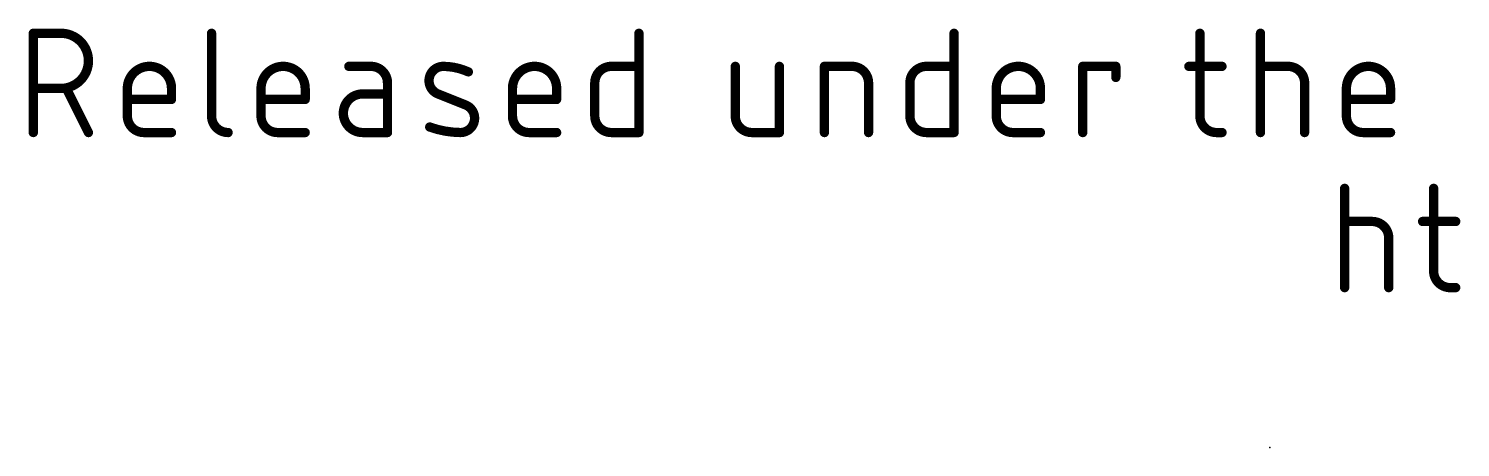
# Model space of a CAD drawing. Extents: x -29.2 to 57.4, y -24.7 to 35.4.
# Drawn here: x -29.21 to -5.77, y -24.13 to -17.27 of the extents above; entities that cross this region are included whole.
import ezdxf

# ---------------------------------------------------------------- set-up
doc = ezdxf.new("R2010")
doc.units = 0
doc.layers.add('23', color=53, linetype='CONTINUOUS')
doc.layers.add('51', color=53, linetype='CONTINUOUS')

msp = doc.modelspace()

# ---------------------------------------------------------------- linework, layer by layer
at = {"layer": '23'}
msp.add_point((-8.89, -24.13), dxfattribs=at)
at = {"layer": '51', "const_width": 0.1524}
for points in [[(-29.1338, -18.9738), (-29.1338, -17.3482)], [(-29.1338, -17.3482), (-28.6822, -17.3482)], [(-26.2153, -17.3482), (-26.2153, -18.7029)], [(-19.2193, -17.3482), (-19.2193, -18.9738)], [(-14.061, -17.3482), (-14.061, -18.9738)], [(-10.0359, -17.3482), (-10.0359, -18.7029)], [(-9.0447, -18.9738), (-9.0447, -17.3482)], [(-23.6064, -17.8901), (-23.9677, -17.8901)], [(-19.6708, -17.8901), (-19.2193, -17.8901)], [(-17.6419, -17.8901), (-17.6419, -18.7029)], [(-16.9194, -18.9738), (-16.9194, -17.8901)], [(-16.1829, -18.9738), (-16.1829, -17.8901)], [(-16.1829, -17.8901), (-15.7314, -17.8901)], [(-14.5125, -17.8901), (-14.061, -17.8901)], [(-11.954, -18.9738), (-11.954, -17.8901)], [(-11.954, -17.8901), (-11.4122, -17.8901)], [(-11.4122, -17.8901), (-11.4122, -18.0707)], [(-10.2165, -17.8901), (-9.6746, -17.8901)], [(-9.0447, -17.8901), (-8.5931, -17.8901)], [(-28.6822, -18.2513), (-29.1338, -18.2513)], [(-28.2307, -18.9738), (-28.5919, -18.2513)], [(-27.5937, -18.7029), (-27.5937, -18.2513)], [(-26.8712, -18.2513), (-26.8712, -18.4319)], [(-25.4054, -18.7029), (-25.4054, -18.2513)], [(-24.6829, -18.2513), (-24.6829, -18.4319)], [(-23.3355, -18.3416), (-23.7419, -18.3416)], [(-23.3355, -18.9738), (-23.3355, -18.161)], [(-22.0568, -18.5222), (-22.5084, -18.3416)], [(-21.2891, -18.7029), (-21.2891, -18.2513)], [(-20.5666, -18.2513), (-20.5666, -18.4319)], [(-19.9418, -18.7029), (-19.9418, -18.161)], [(-15.4605, -18.161), (-15.4605, -18.9738)], [(-14.7835, -18.7029), (-14.7835, -18.161)], [(-13.3693, -18.7029), (-13.3693, -18.2513)], [(-12.6468, -18.2513), (-12.6468, -18.4319)], [(-8.3222, -18.161), (-8.3222, -18.9738)], [(-7.6379, -18.7029), (-7.6379, -18.2513)], [(-6.9154, -18.2513), (-6.9154, -18.4319)], [(-26.8712, -18.4319), (-27.5937, -18.4319)], [(-24.6829, -18.4319), (-25.4054, -18.4319)], [(-20.5666, -18.4319), (-21.2891, -18.4319)], [(-12.6468, -18.4319), (-13.3693, -18.4319)], [(-6.9154, -18.4319), (-7.6379, -18.4319)], [(-26.8712, -18.9738), (-27.3228, -18.9738)], [(-24.6829, -18.9738), (-25.1344, -18.9738)], [(-23.7419, -18.9738), (-23.3355, -18.9738)], [(-20.5666, -18.9738), (-21.0182, -18.9738)], [(-19.2193, -18.9738), (-19.6708, -18.9738)], [(-17.3709, -18.9738), (-16.9194, -18.9738)], [(-14.061, -18.9738), (-14.5125, -18.9738)], [(-12.6468, -18.9738), (-13.0984, -18.9738)], [(-9.7649, -18.9738), (-9.6746, -18.9738)], [(-6.9154, -18.9738), (-7.367, -18.9738)], [(-7.6675, -21.5138), (-7.6675, -19.8882)], [(-6.2098, -19.8882), (-6.2098, -21.2429)], [(-7.6675, -20.4301), (-7.216, -20.4301)], [(-6.3904, -20.4301), (-5.8486, -20.4301)], [(-6.945, -20.701), (-6.945, -21.5138)], [(-5.9389, -21.5138), (-5.8486, -21.5138)]]:
    msp.add_lwpolyline(points, dxfattribs=at)
at = {"layer": '51'}
for points, const_width in [([(-29.0957, -17.3482, 1), (-29.1719, -17.3482)], 0.0762), ([(-29.1338, -17.3101, 1), (-29.1338, -17.3863)], 0.0762), ([(-28.6822, -18.2513, 1), (-28.6822, -17.3482)], 0.1524), ([(-28.6822, -17.3101, 1), (-28.6822, -17.3863)], 0.0762), ([(-28.6822, -17.3863, 1), (-28.6822, -17.3101)], 0.0762), ([(-26.1772, -17.3482, 1), (-26.2534, -17.3482)], 0.0762), ([(-19.1812, -17.3482, 1), (-19.2574, -17.3482)], 0.0762), ([(-14.0229, -17.3482, 1), (-14.0991, -17.3482)], 0.0762), ([(-9.9978, -17.3482, 1), (-10.074, -17.3482)], 0.0762), ([(-9.0066, -17.3482, 1), (-9.0828, -17.3482)], 0.0762), ([(-26.8712, -18.2513, 1), (-27.5937, -18.2513)], 0.1524), ([(-24.6829, -18.2513, 1), (-25.4054, -18.2513)], 0.1524), ([(-23.9677, -17.852, 1), (-23.9677, -17.9282)], 0.0762), ([(-23.3355, -18.161, 0.4142), (-23.6064, -17.8901)], 0.1524), ([(-23.6064, -17.852, 1), (-23.6064, -17.9282)], 0.0762), ([(-23.6064, -17.9282, 1), (-23.6064, -17.852)], 0.0762), ([(-22.4181, -17.8901, 0.8318), (-22.5084, -18.3416)], 0.1524), ([(-22.0117, -17.9804, 0.1026), (-22.4181, -17.8901)], 0.1524), ([(-22.4175, -17.852, 1), (-22.4186, -17.9282)], 0.0762), ([(-22.4186, -17.9282, 1), (-22.4175, -17.852)], 0.0762), ([(-22.0273, -18.0151, 1), (-21.996, -17.9456)], 0.0762), ([(-20.5666, -18.2513, 1), (-21.2891, -18.2513)], 0.1524), ([(-19.6708, -17.8901, 0.4142), (-19.9418, -18.161)], 0.1524), ([(-19.6708, -17.852, 1), (-19.6708, -17.9282)], 0.0762), ([(-19.6708, -17.9282, 1), (-19.6708, -17.852)], 0.0762), ([(-19.2193, -17.9282, 1), (-19.2193, -17.852)], 0.0762), ([(-17.6038, -17.8901, 1), (-17.68, -17.8901)], 0.0762), ([(-16.8813, -17.8901, 1), (-16.9575, -17.8901)], 0.0762), ([(-16.1448, -17.8901, 1), (-16.221, -17.8901)], 0.0762), ([(-16.1829, -17.852, 1), (-16.1829, -17.9282)], 0.0762), ([(-15.4605, -18.161, 0.4142), (-15.7314, -17.8901)], 0.1524), ([(-15.7314, -17.852, 1), (-15.7314, -17.9282)], 0.0762), ([(-15.7314, -17.9282, 1), (-15.7314, -17.852)], 0.0762), ([(-14.5125, -17.8901, 0.4142), (-14.7835, -18.161)], 0.1524), ([(-14.5125, -17.852, 1), (-14.5125, -17.9282)], 0.0762), ([(-14.5125, -17.9282, 1), (-14.5125, -17.852)], 0.0762), ([(-14.061, -17.9282, 1), (-14.061, -17.852)], 0.0762), ([(-12.6468, -18.2513, 1), (-13.3693, -18.2513)], 0.1524), ([(-11.9159, -17.8901, 1), (-11.9921, -17.8901)], 0.0762), ([(-11.954, -17.852, 1), (-11.954, -17.9282)], 0.0762), ([(-11.3741, -17.8901, 1), (-11.4503, -17.8901)], 0.0762), ([(-11.4503, -18.0707, 1), (-11.3741, -18.0707)], 0.0762), ([(-11.4122, -17.9282, 1), (-11.4122, -17.852)], 0.0762), ([(-10.2165, -17.852, 1), (-10.2165, -17.9282)], 0.0762), ([(-9.6746, -17.9282, 1), (-9.6746, -17.852)], 0.0762), ([(-9.0447, -17.852, 1), (-9.0447, -17.9282)], 0.0762), ([(-8.3222, -18.161, 0.4142), (-8.5931, -17.8901)], 0.1524), ([(-8.5931, -17.852, 1), (-8.5931, -17.9282)], 0.0762), ([(-8.5931, -17.9282, 1), (-8.5931, -17.852)], 0.0762), ([(-6.9154, -18.2513, 1), (-7.6379, -18.2513)], 0.1524), ([(-29.1338, -18.2132, 1), (-29.1338, -18.2894)], 0.0762), ([(-28.6822, -18.2132, 1), (-28.6822, -18.2894)], 0.0762), ([(-28.6822, -18.2894, 1), (-28.6822, -18.2132)], 0.0762), ([(-28.5579, -18.2343, 1), (-28.626, -18.2684)], 0.0762), ([(-27.5556, -18.2513, 1), (-27.6318, -18.2513)], 0.0762), ([(-27.6318, -18.2513, 1), (-27.5556, -18.2513)], 0.0762), ([(-26.8331, -18.2513, 1), (-26.9093, -18.2513)], 0.0762), ([(-26.9093, -18.2513, 1), (-26.8331, -18.2513)], 0.0762), ([(-25.3673, -18.2513, 1), (-25.4435, -18.2513)], 0.0762), ([(-25.4435, -18.2513, 1), (-25.3673, -18.2513)], 0.0762), ([(-24.6448, -18.2513, 1), (-24.721, -18.2513)], 0.0762), ([(-24.721, -18.2513, 1), (-24.6448, -18.2513)], 0.0762), ([(-23.7419, -18.3416, 1), (-23.7419, -18.9738)], 0.1524), ([(-23.7419, -18.3035, 1), (-23.7419, -18.3797)], 0.0762), ([(-23.7419, -18.3797, 1), (-23.7419, -18.3035)], 0.0762), ([(-23.2974, -18.161, 1), (-23.3736, -18.161)], 0.0762), ([(-23.3736, -18.161, 1), (-23.2974, -18.161)], 0.0762), ([(-23.3355, -18.3797, 1), (-23.3355, -18.3035)], 0.0762), ([(-22.4942, -18.3063, 1), (-22.5225, -18.377)], 0.0762), ([(-22.5225, -18.377, 1), (-22.4942, -18.3062)], 0.0762), ([(-21.251, -18.2513, 1), (-21.3272, -18.2513)], 0.0762), ([(-21.3272, -18.2513, 1), (-21.251, -18.2513)], 0.0762), ([(-20.5285, -18.2513, 1), (-20.6047, -18.2513)], 0.0762), ([(-20.6047, -18.2513, 1), (-20.5285, -18.2513)], 0.0762), ([(-19.9037, -18.161, 1), (-19.9799, -18.161)], 0.0762), ([(-19.9799, -18.161, 1), (-19.9037, -18.161)], 0.0762), ([(-15.4224, -18.161, 1), (-15.4986, -18.161)], 0.0762), ([(-15.4986, -18.161, 1), (-15.4224, -18.161)], 0.0762), ([(-14.7454, -18.161, 1), (-14.8216, -18.161)], 0.0762), ([(-14.8216, -18.161, 1), (-14.7454, -18.161)], 0.0762), ([(-13.3312, -18.2513, 1), (-13.4074, -18.2513)], 0.0762), ([(-13.4074, -18.2513, 1), (-13.3312, -18.2513)], 0.0762), ([(-12.6087, -18.2513, 1), (-12.6849, -18.2513)], 0.0762), ([(-12.6849, -18.2513, 1), (-12.6087, -18.2513)], 0.0762), ([(-8.2841, -18.161, 1), (-8.3603, -18.161)], 0.0762), ([(-8.3603, -18.161, 1), (-8.2841, -18.161)], 0.0762), ([(-7.5998, -18.2513, 1), (-7.676, -18.2513)], 0.0762), ([(-7.676, -18.2513, 1), (-7.5998, -18.2513)], 0.0762), ([(-6.8773, -18.2513, 1), (-6.9535, -18.2513)], 0.0762), ([(-6.9535, -18.2513, 1), (-6.8773, -18.2513)], 0.0762), ([(-27.5937, -18.3938, 1), (-27.5937, -18.47)], 0.0762), ([(-26.9093, -18.4319, 1), (-26.8331, -18.4319)], 0.0762), ([(-26.8712, -18.47, 1), (-26.8712, -18.3938)], 0.0762), ([(-25.4054, -18.3938, 1), (-25.4054, -18.47)], 0.0762), ([(-24.721, -18.4319, 1), (-24.6448, -18.4319)], 0.0762), ([(-24.6829, -18.47, 1), (-24.6829, -18.3938)], 0.0762), ([(-22.1471, -18.9738, 0.8318), (-22.0568, -18.5222)], 0.1524), ([(-22.0427, -18.4869, 1), (-22.071, -18.5576)], 0.0762), ([(-22.071, -18.5576, 1), (-22.0427, -18.4869)], 0.0762), ([(-21.2891, -18.3938, 1), (-21.2891, -18.47)], 0.0762), ([(-20.6047, -18.4319, 1), (-20.5285, -18.4319)], 0.0762), ([(-20.5666, -18.47, 1), (-20.5666, -18.3938)], 0.0762), ([(-13.3693, -18.3938, 1), (-13.3693, -18.47)], 0.0762), ([(-12.6849, -18.4319, 1), (-12.6087, -18.4319)], 0.0762), ([(-12.6468, -18.47, 1), (-12.6468, -18.3938)], 0.0762), ([(-7.6379, -18.3938, 1), (-7.6379, -18.47)], 0.0762), ([(-6.9535, -18.4319, 1), (-6.8773, -18.4319)], 0.0762), ([(-6.9154, -18.47, 1), (-6.9154, -18.3938)], 0.0762), ([(-27.5937, -18.7029, 0.4142), (-27.3228, -18.9738)], 0.1524), ([(-27.5556, -18.7029, 1), (-27.6318, -18.7029)], 0.0762), ([(-27.6318, -18.7029, 1), (-27.5556, -18.7029)], 0.0762), ([(-26.2153, -18.7029, 0.4142), (-25.9444, -18.9738)], 0.1524), ([(-26.1772, -18.7029, 1), (-26.2534, -18.7029)], 0.0762), ([(-26.2534, -18.7029, 1), (-26.1772, -18.7029)], 0.0762), ([(-25.4054, -18.7029, 0.4142), (-25.1344, -18.9738)], 0.1524), ([(-25.3673, -18.7029, 1), (-25.4435, -18.7029)], 0.0762), ([(-25.4435, -18.7029, 1), (-25.3673, -18.7029)], 0.0762), ([(-21.2891, -18.7029, 0.4142), (-21.0182, -18.9738)], 0.1524), ([(-21.251, -18.7029, 1), (-21.3272, -18.7029)], 0.0762), ([(-21.3272, -18.7029, 1), (-21.251, -18.7029)], 0.0762), ([(-19.9418, -18.7029, 0.4142), (-19.6708, -18.9738)], 0.1524), ([(-19.9037, -18.7029, 1), (-19.9799, -18.7029)], 0.0762), ([(-19.9799, -18.7029, 1), (-19.9037, -18.7029)], 0.0762), ([(-17.6419, -18.7029, 0.4142), (-17.3709, -18.9738)], 0.1524), ([(-17.6038, -18.7029, 1), (-17.68, -18.7029)], 0.0762), ([(-17.68, -18.7029, 1), (-17.6038, -18.7029)], 0.0762), ([(-14.7835, -18.7029, 0.4142), (-14.5125, -18.9738)], 0.1524), ([(-14.7454, -18.7029, 1), (-14.8216, -18.7029)], 0.0762), ([(-14.8216, -18.7029, 1), (-14.7454, -18.7029)], 0.0762), ([(-13.3693, -18.7029, 0.4142), (-13.0984, -18.9738)], 0.1524), ([(-13.3312, -18.7029, 1), (-13.4074, -18.7029)], 0.0762), ([(-13.4074, -18.7029, 1), (-13.3312, -18.7029)], 0.0762), ([(-10.0359, -18.7029, 0.4142), (-9.7649, -18.9738)], 0.1524), ([(-9.9978, -18.7029, 1), (-10.074, -18.7029)], 0.0762), ([(-10.074, -18.7029, 1), (-9.9978, -18.7029)], 0.0762), ([(-7.6379, -18.7029, 0.4142), (-7.367, -18.9738)], 0.1524), ([(-7.5998, -18.7029, 1), (-7.676, -18.7029)], 0.0762), ([(-7.676, -18.7029, 1), (-7.5998, -18.7029)], 0.0762), ([(-29.1719, -18.9738, 1), (-29.0957, -18.9738)], 0.0762), ([(-28.2648, -18.9908, 1), (-28.1966, -18.9568)], 0.0762), ([(-27.3228, -18.9357, 1), (-27.3228, -19.0119)], 0.0762), ([(-27.3228, -19.0119, 1), (-27.3228, -18.9357)], 0.0762), ([(-26.8712, -19.0119, 1), (-26.8712, -18.9357)], 0.0762), ([(-25.9444, -19.0119, 1), (-25.9444, -18.9357)], 0.0762), ([(-25.1344, -18.9357, 1), (-25.1344, -19.0119)], 0.0762), ([(-25.1344, -19.0119, 1), (-25.1344, -18.9357)], 0.0762), ([(-24.6829, -19.0119, 1), (-24.6829, -18.9357)], 0.0762), ([(-23.7419, -18.9357, 1), (-23.7419, -19.0119)], 0.0762), ([(-23.7419, -19.0119, 1), (-23.7419, -18.9357)], 0.0762), ([(-23.3736, -18.9738, 1), (-23.2974, -18.9738)], 0.0762), ([(-23.3355, -19.0119, 1), (-23.3355, -18.9357)], 0.0762), ([(-22.6309, -18.8476, 1), (-22.6567, -18.9193)], 0.0762), ([(-22.6438, -18.8835, 0.083), (-22.1471, -18.9738)], 0.1524), ([(-22.1466, -18.9357, 1), (-22.1477, -19.0119)], 0.0762), ([(-22.1477, -19.0119, 1), (-22.1466, -18.9357)], 0.0762), ([(-21.0182, -18.9357, 1), (-21.0182, -19.0119)], 0.0762), ([(-21.0182, -19.0119, 1), (-21.0182, -18.9357)], 0.0762), ([(-20.5666, -19.0119, 1), (-20.5666, -18.9357)], 0.0762), ([(-19.6708, -18.9357, 1), (-19.6708, -19.0119)], 0.0762), ([(-19.6708, -19.0119, 1), (-19.6708, -18.9357)], 0.0762), ([(-19.2574, -18.9738, 1), (-19.1812, -18.9738)], 0.0762), ([(-19.2193, -19.0119, 1), (-19.2193, -18.9357)], 0.0762), ([(-17.3709, -18.9357, 1), (-17.3709, -19.0119)], 0.0762), ([(-17.3709, -19.0119, 1), (-17.3709, -18.9357)], 0.0762), ([(-16.9575, -18.9738, 1), (-16.8813, -18.9738)], 0.0762), ([(-16.9194, -19.0119, 1), (-16.9194, -18.9357)], 0.0762), ([(-16.221, -18.9738, 1), (-16.1448, -18.9738)], 0.0762), ([(-15.4986, -18.9738, 1), (-15.4224, -18.9738)], 0.0762), ([(-14.5125, -18.9357, 1), (-14.5125, -19.0119)], 0.0762), ([(-14.5125, -19.0119, 1), (-14.5125, -18.9357)], 0.0762), ([(-14.0991, -18.9738, 1), (-14.0229, -18.9738)], 0.0762), ([(-14.061, -19.0119, 1), (-14.061, -18.9357)], 0.0762), ([(-13.0984, -18.9357, 1), (-13.0984, -19.0119)], 0.0762), ([(-13.0984, -19.0119, 1), (-13.0984, -18.9357)], 0.0762), ([(-12.6468, -19.0119, 1), (-12.6468, -18.9357)], 0.0762), ([(-11.9921, -18.9738, 1), (-11.9159, -18.9738)], 0.0762), ([(-9.7649, -18.9357, 1), (-9.7649, -19.0119)], 0.0762), ([(-9.7649, -19.0119, 1), (-9.7649, -18.9357)], 0.0762), ([(-9.6746, -19.0119, 1), (-9.6746, -18.9357)], 0.0762), ([(-9.0828, -18.9738, 1), (-9.0066, -18.9738)], 0.0762), ([(-8.3603, -18.9738, 1), (-8.2841, -18.9738)], 0.0762), ([(-7.367, -18.9357, 1), (-7.367, -19.0119)], 0.0762), ([(-7.367, -19.0119, 1), (-7.367, -18.9357)], 0.0762), ([(-6.9154, -19.0119, 1), (-6.9154, -18.9357)], 0.0762), ([(-7.6294, -19.8882, 1), (-7.7056, -19.8882)], 0.0762), ([(-6.1717, -19.8882, 1), (-6.2479, -19.8882)], 0.0762), ([(-7.6675, -20.392, 1), (-7.6675, -20.4682)], 0.0762), ([(-6.945, -20.701, 0.4142), (-7.216, -20.4301)], 0.1524), ([(-7.216, -20.392, 1), (-7.216, -20.4682)], 0.0762), ([(-7.216, -20.4682, 1), (-7.216, -20.392)], 0.0762), ([(-6.3904, -20.392, 1), (-6.3904, -20.4682)], 0.0762), ([(-5.8486, -20.4682, 1), (-5.8486, -20.392)], 0.0762), ([(-6.9069, -20.701, 1), (-6.9831, -20.701)], 0.0762), ([(-6.9831, -20.701, 1), (-6.9069, -20.701)], 0.0762), ([(-6.2098, -21.2429, 0.4142), (-5.9389, -21.5138)], 0.1524), ([(-6.1717, -21.2429, 1), (-6.2479, -21.2429)], 0.0762), ([(-6.2479, -21.2429, 1), (-6.1717, -21.2429)], 0.0762), ([(-7.7056, -21.5138, 1), (-7.6294, -21.5138)], 0.0762), ([(-6.9831, -21.5138, 1), (-6.9069, -21.5138)], 0.0762), ([(-5.9389, -21.4757, 1), (-5.9389, -21.5519)], 0.0762), ([(-5.9389, -21.5519, 1), (-5.9389, -21.4757)], 0.0762), ([(-5.8486, -21.5519, 1), (-5.8486, -21.4757)], 0.0762)]:
    msp.add_lwpolyline(points, format="xyb", dxfattribs=dict(at, const_width=const_width))

doc.saveas('drawing.dxf')
